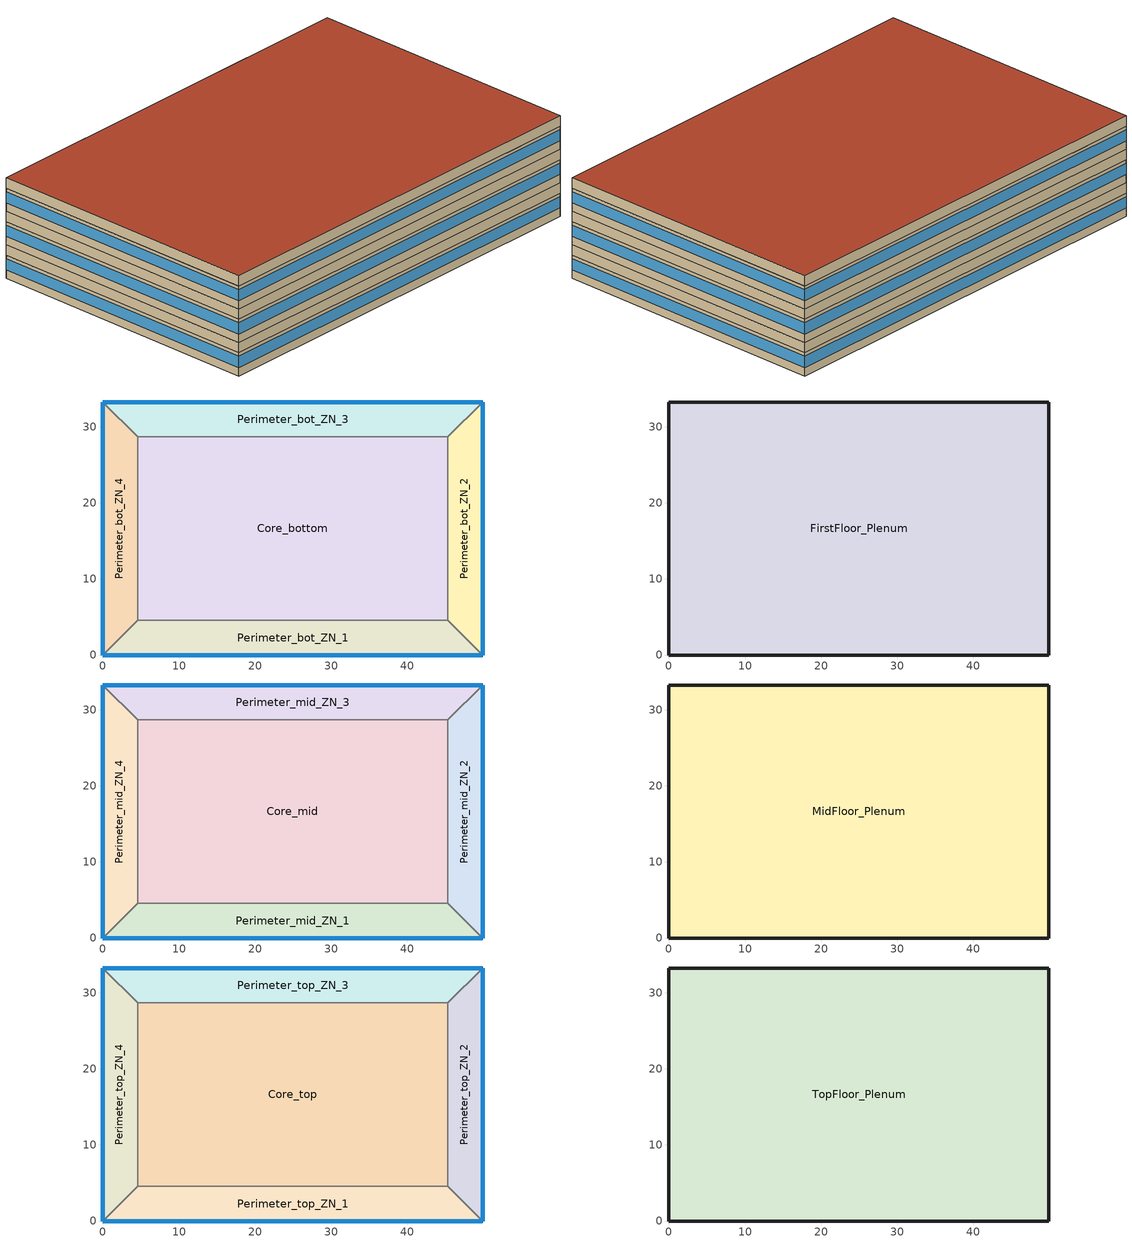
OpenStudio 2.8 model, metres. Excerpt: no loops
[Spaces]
Core_bottom
 floor ground: 45.34,28.7 45.34,4.57 4.57,4.57 4.57,28.7 z0
 wall to Perimeter_bot_ZN_1: 4.57,4.57 45.34,4.57 z0:2.74
 wall to Perimeter_bot_ZN_2: 45.34,4.57 45.34,28.7 z0:2.74
 wall to Perimeter_bot_ZN_4: 4.57,28.7 4.57,4.57 z0:2.74
 wall to Perimeter_bot_ZN_3: 45.34,28.7 4.57,28.7 z0:2.74
Perimeter_bot_ZN_2
 floor ground: 49.91,33.27 49.91,0 45.34,4.57 45.34,28.7 z0
 wall outside: 49.91,0 49.91,33.27 z0:2.74
 wall to Perimeter_bot_ZN_1: 45.34,4.57 49.91,0 z0:2.74
 wall to Perimeter_bot_ZN_3: 49.91,33.27 45.34,28.7 z0:2.74
 window: 49.91,0 49.91,33.27 z1.02:2.33
Perimeter_bot_ZN_3
 floor ground: 49.91,33.27 45.34,28.7 4.57,28.7 0,33.27 z0
 wall outside: 49.91,33.27 0,33.27 z0:2.74
 wall to Perimeter_bot_ZN_4: 0,33.27 4.57,28.7 z0:2.74
 window: 49.91,33.27 0,33.27 z1.02:2.33
Perimeter_bot_ZN_1
 floor ground: 45.34,4.57 49.91,0 0,0 4.57,4.57 z0
 wall outside: 0,0 49.91,0 z0:2.74
 wall to Perimeter_bot_ZN_4: 4.57,4.57 0,0 z0:2.74
 window: 0,0 49.91,0 z1.02:2.33
Perimeter_bot_ZN_4
 floor ground: 0,33.27 4.57,28.7 4.57,4.57 0,0 z0
 wall outside: 0,33.27 0,0 z0:2.74
 window: 0,33.27 0,0 z1.02:2.33
FirstFloor_Plenum
 floor to Perimeter_bot_ZN_3: 49.91,33.27 45.34,28.7 4.57,28.7 0,33.27 z2.74
 floor to Perimeter_bot_ZN_1: 45.34,4.57 49.91,0 0,0 4.57,4.57 z2.74
 floor to Core_bottom: 45.34,28.7 45.34,4.57 4.57,4.57 4.57,28.7 z2.74
 floor to Perimeter_bot_ZN_4: 0,33.27 4.57,28.7 4.57,4.57 0,0 z2.74
 floor to Perimeter_bot_ZN_2: 49.91,33.27 49.91,0 45.34,4.57 45.34,28.7 z2.74
 wall outside: 0,33.27 0,0 49.91,0 49.91,33.27 0,33.27 z2.74:3.96
Perimeter_mid_ZN_4
 floor to FirstFloor_Plenum: 0,33.27 4.57,28.7 4.57,4.57 0,0 z3.96
 wall outside: 0,33.27 0,0 z3.96:6.71
 wall to Perimeter_mid_ZN_3: 4.57,28.7 0,33.27 z3.96:6.71
 wall to Core_mid: 4.57,4.57 4.57,28.7 z3.96:6.71
 wall to Perimeter_mid_ZN_1: 0,0 4.57,4.57 z3.96:6.71
 window: 0,33.27 0,0 z4.98:6.29
Perimeter_mid_ZN_1
 floor to FirstFloor_Plenum: 45.34,4.57 49.91,0 0,0 4.57,4.57 z3.96
 wall outside: 0,0 49.91,0 z3.96:6.71
 wall to Core_mid: 45.34,4.57 4.57,4.57 z3.96:6.71
 wall to Perimeter_mid_ZN_2: 49.91,0 45.34,4.57 z3.96:6.71
 window: 0,0 49.91,0 z4.98:6.29
Perimeter_mid_ZN_2
 floor to FirstFloor_Plenum: 49.91,33.27 49.91,0 45.34,4.57 45.34,28.7 z3.96
 wall outside: 49.91,0 49.91,33.27 z3.96:6.71
 wall to Perimeter_mid_ZN_3: 49.91,33.27 45.34,28.7 z3.96:6.71
 wall to Core_mid: 45.34,28.7 45.34,4.57 z3.96:6.71
 window: 49.91,0 49.91,33.27 z4.98:6.29
Core_mid
 floor to FirstFloor_Plenum: 45.34,28.7 45.34,4.57 4.57,4.57 4.57,28.7 z3.96
 wall to Perimeter_mid_ZN_3: 45.34,28.7 4.57,28.7 z3.96:6.71
Perimeter_mid_ZN_3
 floor to FirstFloor_Plenum: 49.91,33.27 45.34,28.7 4.57,28.7 0,33.27 z3.96
 wall outside: 49.91,33.27 0,33.27 z3.96:6.71
 window: 49.91,33.27 0,33.27 z4.98:6.29
MidFloor_Plenum
 floor to Perimeter_mid_ZN_3: 49.91,33.27 45.34,28.7 4.57,28.7 0,33.27 z6.71
 floor to Perimeter_mid_ZN_4: 0,33.27 4.57,28.7 4.57,4.57 0,0 z6.71
 floor to Core_mid: 45.34,28.7 45.34,4.57 4.57,4.57 4.57,28.7 z6.71
 floor to Perimeter_mid_ZN_2: 49.91,33.27 49.91,0 45.34,4.57 45.34,28.7 z6.71
 floor to Perimeter_mid_ZN_1: 45.34,4.57 49.91,0 0,0 4.57,4.57 z6.71
 wall outside: 0,33.27 0,0 49.91,0 49.91,33.27 0,33.27 z6.71:7.92
Perimeter_top_ZN_3
 floor to MidFloor_Plenum: 49.91,33.27 45.34,28.7 4.57,28.7 0,33.27 z7.92
 wall outside: 49.91,33.27 0,33.27 z7.92:10.67
 wall to Perimeter_top_ZN_4: 0,33.27 4.57,28.7 z7.92:10.67
 wall to Core_top: 4.57,28.7 45.34,28.7 z7.92:10.67
 wall to Perimeter_top_ZN_2: 45.34,28.7 49.91,33.27 z7.92:10.67
 window: 49.91,33.27 0,33.27 z8.95:10.25
Perimeter_top_ZN_4
 floor to MidFloor_Plenum: 0,33.27 4.57,28.7 4.57,4.57 0,0 z7.92
 wall outside: 0,33.27 0,0 z7.92:10.67
 wall to Perimeter_top_ZN_1: 0,0 4.57,4.57 z7.92:10.67
 wall to Core_top: 4.57,4.57 4.57,28.7 z7.92:10.67
 window: 0,33.27 0,0 z8.95:10.25
Core_top
 floor to MidFloor_Plenum: 45.34,28.7 45.34,4.57 4.57,4.57 4.57,28.7 z7.92
 wall to Perimeter_top_ZN_1: 4.57,4.57 45.34,4.57 z7.92:10.67
 wall to Perimeter_top_ZN_2: 45.34,4.57 45.34,28.7 z7.92:10.67
Perimeter_top_ZN_2
 floor to MidFloor_Plenum: 49.91,33.27 49.91,0 45.34,4.57 45.34,28.7 z7.92
 wall outside: 49.91,0 49.91,33.27 z7.92:10.67
 wall to Perimeter_top_ZN_1: 45.34,4.57 49.91,0 z7.92:10.67
 window: 49.91,0 49.91,33.27 z8.95:10.25
Perimeter_top_ZN_1
 floor to MidFloor_Plenum: 45.34,4.57 49.91,0 0,0 4.57,4.57 z7.92
 wall outside: 0,0 49.91,0 z7.92:10.67
 window: 0,0 49.91,0 z8.95:10.25
TopFloor_Plenum
 floor to Perimeter_top_ZN_4: 0,33.27 4.57,28.7 4.57,4.57 0,0 z10.67
 floor to Perimeter_top_ZN_2: 49.91,33.27 49.91,0 45.34,4.57 45.34,28.7 z10.67
 floor to Core_top: 45.34,28.7 45.34,4.57 4.57,4.57 4.57,28.7 z10.67
 floor to Perimeter_top_ZN_3: 49.91,33.27 45.34,28.7 4.57,28.7 0,33.27 z10.67
 floor to Perimeter_top_ZN_1: 45.34,4.57 49.91,0 0,0 4.57,4.57 z10.67
 wall outside: 0,33.27 0,0 49.91,0 49.91,33.27 0,33.27 z10.67:11.89
 roof outside: 49.91,0 49.91,33.27 0,33.27 0,0 z11.89
[Site]
Chicago Ohare Intl Ap_IL_USA: Latitude {deg}=41.98; Longitude {deg}=-87.92; Time Zone {hr}=-6; Elevation {m}=201; Terrain=City
[Building]
-MediumOffice-ASHRAE 169-2006-5A created: 2018-10-22 12:11:34 -0600: North Axis {deg}=0; Default Construction Set=90.1-2013 - MedOffice - ASHRAE 169-2006-5A; Standards Number of Stories=3; Standards Number of Above Ground Stories=3; Standards Building Type=MediumOffice
[ClimateZones]
Climate Zone Institution Name 1=ASHRAE; Climate Zone Document Name 1=ANSI/ASHRAE Standard 169; Climate Zone Document Year 1=2006; Climate Zone Value 1=5A; Climate Zone Institution Name 2=CEC; Climate Zone Document Name 2=California Climate Zone Descriptions; Climate Zone Document Year 2=1995
[Site:WaterMainsTemperature]
Calculation Method=Correlation; Annual Average Outdoor Air Temperature {C}=9.925; Maximum Difference In Monthly Average Outdoor Air Temperatures {deltaC}=28.7
[SizingPeriod:DesignDay] Barometric Pressure {Pa}=98934; Sky Clearness=0; Rain Indicator=0; Snow Indicator=0; Day of Month=21; Daylight Saving Time Indicator=0; Humidity Indicating Type=Wetbulb; Dry-Bulb Temperature Range Modifier Type=DefaultMultipliers
Name | Maximum Dry-Bulb Temperature {C} | Daily Dry-Bulb Temperature Range {deltaC} | Humidity Indicating Conditions at Maximum Dry-Bulb | Wind Speed {m/s} | Wind Direction {deg} | Month | Day Type | Solar Model Indicator | ASHRAE Taub | ASHRAE Taud
Chicago Ohare Intl Ap Ann Htg 99.6% Condns DB | -20 | 0 | -20 | 4.9 | 270 | 1 | WinterDesignDay | ASHRAEClearSky
Chicago Ohare Intl Ap Ann Clg .4% Condns DB=>MWB | 33.3 | 10.5 | 23.7 | 5.2 | 230 | 7 | SummerDesignDay | ASHRAETau | 0.455 | 2.05
[Site:GroundTemperature:BuildingSurface]
20.49, 20.43, 20.44, 20.5, 20.59, 22.83, 23.24, 23.33, 23.36, 21.14, 20.78, 20.61
[Material:NoMass] Thermal Absorptance=0.9; Solar Absorptance=0.7
Name | Roughness | Thermal Resistance {m2-K/W} | Visible Absorptance
CP02 CARPET PAD | VeryRough | 0.21648 | 0.8
Typical Insulation R-14.97 | Smooth | 2.63723 | 0.7
Typical Carpet Pad | Smooth | 0.21648 | 0.8
Typical Insulation R-16.0 | Smooth | 2.81828 | 0.7
Typical Insulation R-30.13 | Smooth | 5.30668 | 0.7
Typical Insulation R-1.15 | Smooth | 0.202509 | 0.7
Typical Insulation R-1.15 1 | Smooth | 0.202527 | 0.7
[Material]
Name | Roughness | Thickness {m} | Conductivity {W/m-K} | Density {kg/m3} | Specific Heat {J/kg-K} | Thermal Absorptance | Solar Absorptance | Visible Absorptance
100mm Normalweight concrete floor | MediumSmooth | 0.1016 | 2.31 | 2322 | 832
G01 13mm gypsum board | Smooth | 0.0127 | 0.16 | 800 | 1090 | 0.9 | 0.7 | 0.5
4 in. Normalweight Concrete Floor | MediumRough | 0.1016 | 2.31 | 2322 | 832 | 0.9 | 0.7 | 0.7
25mm Stucco | Smooth | 0.0254 | 0.72 | 1856 | 840 | 0.9 | 0.7 | 0.7
5/8 in. Gypsum Board | MediumSmooth | 0.0159 | 0.16 | 800 | 1090 | 0.9 | 0.7 | 0.7
Roof Membrane | VeryRough | 0.0095 | 0.16 | 1121.29 | 1460 | 0.9 | 0.7 | 0.7
Metal Roof Surface; F08 Metal surface | Smooth | 0.0008 | 45.28 | 7824 | 500 | 0.9 | 0.7 | 0.7
8 in. Normalweight Concrete Floor | MediumRough | 0.2032 | 2.31 | 2322 | 832 | 0.9 | 0.7 | 0.7
8 in. Concrete Block Basement Wall | MediumRough | 0.2032 | 1.326 | 1842 | 912 | 0.9 | 0.7 | 0.7
G05 25mm wood | MediumSmooth | 0.0254 | 0.15 | 608 | 1630 | 0.9 | 0.5 | 0.5
Acoustic Tile - 1/2 in. | MediumSmooth | 0.0127 | 0.0576335 | 288.332 | 795.492 |  | 0 | 0
Std Wood 6inch | MediumSmooth | 0.15 | 0.12 | 540 | 1210 | 0.9 | 0.7 | 0.7
[DefaultConstructionSet]
Name | Default Exterior Surface Constructions | Default Interior Surface Constructions | Default Ground Contact Surface Constructions | Default Exterior SubSurface Constructions | Default Interior SubSurface Constructions | Interior Partition Construction
90.1-2013 - MedOffice - ASHRAE 169-2006-5A | Default Surface Constructions 1 | Default Surface Constructions 2 | Default Surface Constructions 3 | Default Sub Surface Constructions 1 | Default Sub Surface Constructions 2 | Typical Interior Partition
90.1-2013 - MedOffice - Plenum - ASHRAE 169-2006-5A | Default Surface Constructions 4 | Default Surface Constructions 5 | Default Surface Constructions 6 | Default Sub Surface Constructions 3 | Default Sub Surface Constructions 4
[DefaultSurfaceConstructions]
Name | Floor Construction | Wall Construction | Roof Ceiling Construction
Default Surface Constructions 1 | Typical Insulated Exterior Mass Floor R-17.54 | Typical Insulated Steel Framed Exterior Wall R-18.18 | Typical IEAD Roof R-31.25
Default Surface Constructions 2 | Typical Interior Floor | Typical Interior Wall | Typical Interior Ceiling
Default Surface Constructions 3 | Typical Insulated Carpeted 8in Slab Floor | Typical Insulated Basement Mass Wall
Default Surface Constructions 4; Default Surface Constructions 6
Default Surface Constructions 5 | Plenum Acoustical Tile
[Construction]
Typical Insulated Exterior Mass Floor R-17.54: Typical Insulation R-14.97, 4 in. Normalweight Concrete Floor, Typical Carpet Pad
Typical Insulated Steel Framed Exterior Wall R-18.18: 25mm Stucco, 5/8 in. Gypsum Board, Typical Insulation R-16.0, 5/8 in. Gypsum Board
Typical IEAD Roof R-31.25: Roof Membrane, Typical Insulation R-30.13, Metal Roof Surface
Typical Interior Floor: 100mm Normalweight concrete floor, CP02 CARPET PAD
Typical Interior Wall: G01 13mm gypsum board, G01 13mm gypsum board
Typical Interior Ceiling: CP02 CARPET PAD, 100mm Normalweight concrete floor
Typical Insulated Carpeted 8in Slab Floor: 8 in. Normalweight Concrete Floor, Typical Carpet Pad
Typical Insulated Basement Mass Wall: 8 in. Concrete Block Basement Wall
U 0.48 SHGC 0.40 Dbl Ref-D Clr 6mm/13mm: REF D CLEAR 6MM, AIR 13MM, CLEAR 6MM
Typical Insulated Metal Door R-2.0: F08 Metal surface, Typical Insulation R-1.15
U 0.44 SHGC 0.26 Dbl Ref-B-H Clr 6mm/13mm Air: REF B CLEAR HI 6MM, AIR 13MM, CLEAR 6MM
Typical Overhead Door R-2.0: Typical Insulation R-1.15 1
Window_U_0.50_SHGC_0.40_Skylight_Frame_Width_0.430_in: Glass_2052_LayerAvg, Gap_1_W_0_0038, Glass_2027F_LayerAvg
Typical Interior Window: Clear 3mm
Typical Interior Door; Typical Interior Partition: G05 25mm wood
Plenum Acoustical Tile: Acoustic Tile - 1/2 in.
InteriorFurnishings: Std Wood 6inch
[DefaultSubSurfaceConstructions]
Name | Fixed Window Construction | Operable Window Construction | Door Construction | Glass Door Construction | Overhead Door Construction | Skylight Construction | Tubular Daylight Dome Construction | Tubular Daylight Diffuser Construction
Default Sub Surface Constructions 1 | U 0.48 SHGC 0.40 Dbl Ref-D Clr 6mm/13mm | U 0.48 SHGC 0.40 Dbl Ref-D Clr 6mm/13mm | Typical Insulated Metal Door R-2.0 | U 0.44 SHGC 0.26 Dbl Ref-B-H Clr 6mm/13mm Air | Typical Overhead Door R-2.0 | Window_U_0.50_SHGC_0.40_Skylight_Frame_Width_0.430_in | Typical Interior Window | Typical Interior Window
Default Sub Surface Constructions 2 | Typical Interior Window | Typical Interior Window | Typical Interior Door
Default Sub Surface Constructions 3; Default Sub Surface Constructions 4
[WindowMaterial:Glazing] Optical Data Type=SpectralAverage; Infrared Transmittance at Normal Incidence=0; Dirt Correction Factor for Solar and Visible Transmittance=1; Solar Diffusing=No
Name | Thickness {m} | Solar Transmittance at Normal Incidence | Front Side Solar Reflectance at Normal Incidence | Back Side Solar Reflectance at Normal Incidence | Visible Transmittance at Normal Incidence | Front Side Visible Reflectance at Normal Incidence | Back Side Visible Reflectance at Normal Incidence | Front Side Infrared Hemispherical Emissivity | Back Side Infrared Hemispherical Emissivity | Conductivity {W/m-K}
REF D CLEAR 6MM | 0.006 | 0.429 | 0.308 | 0.379 | 0.334 | 0.453 | 0.505 | 0.84 | 0.82 | 0.9
CLEAR 6MM | 0.006 | 0.775 | 0.071 | 0.071 | 0.881 | 0.08 | 0.08 | 0.84 | 0.84 | 0.9
REF B CLEAR HI 6MM | 0.006 | 0.24 | 0.16 | 0.32 | 0.3 | 0.16 | 0.29 | 0.84 | 0.6 | 0.9
Glass_2052_LayerAvg | 0.00837 | 0.507767 | 0.054228 | 0.0544931 | 0.586833 | 0.05805 | 0.058397 | 0.84 | 0.84 | 1
Glass_2027F_LayerAvg | 0.004 | 0.369744 | 0.470069 | 0.340935 | 0.765222 | 0.0546 | 0.073741 | 0.03675 | 0.84 | 1
Clear 3mm | 0.003 | 0.837 | 0.075 | 0.075 | 0.898 | 0.081 | 0.081 | 0.84 | 0.84 | 0.9
[WindowMaterial:Gas] Gas Type=Air
Name | Thickness {m}
AIR 13MM | 0.0127
Gap_1_W_0_0038 | 0.0038
[Space]
Name | Space Type | Building Story | Thermal Zone | Part of Total Floor Area
Perimeter_mid_ZN_4 | Office WholeBuilding - Md Office | Building Story 2 | Perimeter_mid_ZN_4 ZN | Yes
Core_bottom | Office WholeBuilding - Md Office | Building Story 1 | Core_bottom ZN | Yes
FirstFloor_Plenum | Plenum | Building Story 1 | FirstFloor_Plenum ZN | No
TopFloor_Plenum | Plenum | Building Story 3 | TopFloor_Plenum ZN | No
Perimeter_top_ZN_3 | Office WholeBuilding - Md Office | Building Story 3 | Perimeter_top_ZN_3 ZN | Yes
Perimeter_bot_ZN_2 | Office WholeBuilding - Md Office | Building Story 1 | Perimeter_bot_ZN_2 ZN | Yes
MidFloor_Plenum | Plenum | Building Story 2 | MidFloor_Plenum ZN | No
Perimeter_mid_ZN_1 | Office WholeBuilding - Md Office | Building Story 2 | Perimeter_mid_ZN_1 ZN | Yes
Perimeter_bot_ZN_1 | Office WholeBuilding - Md Office | Building Story 1 | Perimeter_bot_ZN_1 ZN | Yes
Perimeter_bot_ZN_3 | Office WholeBuilding - Md Office | Building Story 1 | Perimeter_bot_ZN_3 ZN | Yes
Perimeter_mid_ZN_2 | Office WholeBuilding - Md Office | Building Story 2 | Perimeter_mid_ZN_2 ZN | Yes
Perimeter_top_ZN_4 | Office WholeBuilding - Md Office | Building Story 3 | Perimeter_top_ZN_4 ZN | Yes
Perimeter_bot_ZN_4 | Office WholeBuilding - Md Office | Building Story 1 | Perimeter_bot_ZN_4 ZN | Yes
Core_top | Office WholeBuilding - Md Office | Building Story 3 | Core_top ZN | Yes
Perimeter_top_ZN_2 | Office WholeBuilding - Md Office | Building Story 3 | Perimeter_top_ZN_2 ZN | Yes
Perimeter_top_ZN_1 | Office WholeBuilding - Md Office | Building Story 3 | Perimeter_top_ZN_1 ZN | Yes
Core_mid | Office WholeBuilding - Md Office | Building Story 2 | Core_mid ZN | Yes
Perimeter_mid_ZN_3 | Office WholeBuilding - Md Office | Building Story 2 | Perimeter_mid_ZN_3 ZN | Yes
[BuildingStory]
Name | Nominal Z Coordinate {m}
Building Story 1 | 0
Building Story 2 | 3.9624
Building Story 3 | 7.9248
[SpaceType]
Name | Default Schedule Set | Design Specification Outdoor Air Object | Standards Building Type | Standards Space Type | Default Construction Set
Office WholeBuilding - Md Office | Office WholeBuilding - Md Office Schedule Set | Office WholeBuilding - Md Office Ventilation | Office | WholeBuilding - Md Office
Plenum | Plenum Schedule Set |  |  | Plenum | 90.1-2013 - MedOffice - Plenum - ASHRAE 169-2006-5A
[People:Definition]
Office WholeBuilding - Md Office People Definition: Number of People Calculation Method=People/Area; People per Space Floor Area {person/m2}=0.0538196; Fraction Radiant=0.3
[People]
Office WholeBuilding - Md Office People: People Definition=Office WholeBuilding - Md Office People Definition; Space or SpaceType=Office WholeBuilding - Md Office; Work Efficiency Schedule=Work Efficiency Schedule; Clothing Insulation Schedule=Clothing Schedule; Air Velocity Schedule=Air Velocity Schedule; Multiplier=1
[Lights:Definition]
Office WholeBuilding - Md Office Lights Definition: Design Level Calculation Method=Watts/Area; Watts per Space Floor Area {W/m2}=8.82641; Fraction Radiant=0.7; Fraction Visible=0.2
[Lights]
Office WholeBuilding - Md Office Lights: Lights Definition=Office WholeBuilding - Md Office Lights Definition; Space or SpaceType=Office WholeBuilding - Md Office; Fraction Replaceable=1
[ElectricEquipment:Definition] Fraction Radiant=0.5
Name | Design Level Calculation Method | Watts per Space Floor Area {W/m2} | Design Level {W}
Office WholeBuilding - Md Office Elec Equip Definition | Watts/Area | 8.07293
Elevator Lift Motor | EquipmentLevel |  | 16055
Elevator Fan | EquipmentLevel |  | 30.9576
Elevator Lights | EquipmentLevel |  | 32.3486
[ElectricEquipment]
Name | Electric Equipment Definition | Space or SpaceType | Schedule | Multiplier
Office WholeBuilding - Md Office Elec Equip | Office WholeBuilding - Md Office Elec Equip Definition | Office WholeBuilding - Md Office
2 Elevator Lift Motors | Elevator Lift Motor | Core_bottom | OfficeMedium BLDG_ELEVATORS | 2
2 Elevator Fans | Elevator Fan | Core_bottom | OfficeMedium ELEV_LIGHT_FAN_SCH_ADD_DF | 2
2 Elevator Lights | Elevator Lights | Core_bottom | OfficeMedium ELEV_LIGHT_FAN_SCH_ADD_DF | 2
[DesignSpecification:OutdoorAir]
Office WholeBuilding - Md Office Ventilation: Outdoor Air Method=Sum; Outdoor Air Flow per Person {m3/s-person}=0; Outdoor Air Flow per Floor Area {m3/s-m2}=0.0004318; Outdoor Air Flow Rate {m3/s}=0; Outdoor Air Flow Air Changes per Hour {1/hr}=0
[DefaultScheduleSet]
Name | Number of People Schedule | People Activity Level Schedule | Lighting Schedule | Electric Equipment Schedule | Infiltration Schedule
Office WholeBuilding - Md Office Schedule Set | OfficeMedium BLDG_OCC_SCH | OfficeMedium ACTIVITY_SCH | OfficeMedium BLDG_LIGHT_SCH_2013 | OfficeMedium BLDG_EQUIP_SCH_2013 | OfficeMedium INFIL_SCH_PNNL
Plenum Schedule Set
[ThermostatSetpoint:DualSetpoint]
Name | Heating Setpoint Temperature Schedule | Cooling Setpoint Temperature Schedule
Office WholeBuilding - Md Office Thermostat 1; Office WholeBuilding - Md Office Thermostat 2; Office WholeBuilding - Md Office Thermostat 3; Office WholeBuilding - Md Office Thermostat 4; Office WholeBuilding - Md Office Thermostat 5; Office WholeBuilding - Md Office Thermostat 6; Office WholeBuilding - Md Office Thermostat 7; Office WholeBuilding - Md Office Thermostat 8; Office WholeBuilding - Md Office Thermostat 9; Office WholeBuilding - Md Office Thermostat 10; Office WholeBuilding - Md Office Thermostat 11; Office WholeBuilding - Md Office Thermostat 12; Office WholeBuilding - Md Office Thermostat 13; Office WholeBuilding - Md Office Thermostat 14; Office WholeBuilding - Md Office Thermostat 15 | OfficeMedium HTGSETP_SCH_YES_OPTIMUM | OfficeMedium CLGSETP_SCH_YES_OPTIMUM
Plenum Thermostat 1; Plenum Thermostat 2; Plenum Thermostat 3
[SpaceInfiltration:DesignFlowRate]
Name | Space or SpaceType | Schedule | Design Flow Rate Calculation Method | Flow per Exterior Surface Area {m3/s-m2} | Constant Term Coefficient | Temperature Term Coefficient | Velocity Term Coefficient | Velocity Squared Term Coefficient | Design Flow Rate {m3/s}
FirstFloor_Plenum Infiltration | FirstFloor_Plenum | OfficeMedium INFIL_SCH_PNNL | Flow/ExteriorArea | 0.000569573 | 0 | 0 | 0.224 | 0
MidFloor_Plenum Infiltration | MidFloor_Plenum | OfficeMedium INFIL_SCH_PNNL | Flow/ExteriorArea | 0.000569573 | 0 | 0 | 0.224 | 0
Perimeter_bot_ZN_1 Infiltration | Perimeter_bot_ZN_1 | OfficeMedium INFIL_SCH_PNNL | Flow/ExteriorArea | 0.000569573 | 0 | 0 | 0.224 | 0
Perimeter_bot_ZN_2 Infiltration | Perimeter_bot_ZN_2 | OfficeMedium INFIL_SCH_PNNL | Flow/ExteriorArea | 0.000569573 | 0 | 0 | 0.224 | 0
Perimeter_bot_ZN_3 Infiltration | Perimeter_bot_ZN_3 | OfficeMedium INFIL_SCH_PNNL | Flow/ExteriorArea | 0.000569573 | 0 | 0 | 0.224 | 0
Perimeter_bot_ZN_4 Infiltration | Perimeter_bot_ZN_4 | OfficeMedium INFIL_SCH_PNNL | Flow/ExteriorArea | 0.000569573 | 0 | 0 | 0.224 | 0
Perimeter_mid_ZN_1 Infiltration | Perimeter_mid_ZN_1 | OfficeMedium INFIL_SCH_PNNL | Flow/ExteriorArea | 0.000569573 | 0 | 0 | 0.224 | 0
Perimeter_mid_ZN_2 Infiltration | Perimeter_mid_ZN_2 | OfficeMedium INFIL_SCH_PNNL | Flow/ExteriorArea | 0.000569573 | 0 | 0 | 0.224 | 0
Perimeter_mid_ZN_3 Infiltration | Perimeter_mid_ZN_3 | OfficeMedium INFIL_SCH_PNNL | Flow/ExteriorArea | 0.000569573 | 0 | 0 | 0.224 | 0
Perimeter_mid_ZN_4 Infiltration | Perimeter_mid_ZN_4 | OfficeMedium INFIL_SCH_PNNL | Flow/ExteriorArea | 0.000569573 | 0 | 0 | 0.224 | 0
Perimeter_top_ZN_1 Infiltration | Perimeter_top_ZN_1 | OfficeMedium INFIL_SCH_PNNL | Flow/ExteriorArea | 0.000569573 | 0 | 0 | 0.224 | 0
Perimeter_top_ZN_2 Infiltration | Perimeter_top_ZN_2 | OfficeMedium INFIL_SCH_PNNL | Flow/ExteriorArea | 0.000569573 | 0 | 0 | 0.224 | 0
Perimeter_top_ZN_3 Infiltration | Perimeter_top_ZN_3 | OfficeMedium INFIL_SCH_PNNL | Flow/ExteriorArea | 0.000569573 | 0 | 0 | 0.224 | 0
Perimeter_top_ZN_4 Infiltration | Perimeter_top_ZN_4 | OfficeMedium INFIL_SCH_PNNL | Flow/ExteriorArea | 0.000569573 | 0 | 0 | 0.224 | 0
TopFloor_Plenum Infiltration | TopFloor_Plenum | OfficeMedium INFIL_SCH_PNNL | Flow/ExteriorArea | 6.19946e-05 | 0 | 0 | 0.224 | 0
entry door Infiltration | Perimeter_bot_ZN_1 | OfficeMedium INFIL_Door_Opening_SCH | Flow/Space |  |  |  |  |  | 0.67866
[InternalMass:Definition]
Internal Mass Definition 1: Construction=InteriorFurnishings; Design Level Calculation Method=SurfaceArea/Area; Surface Area per Space Floor Area=2
[InternalMass] Internal Mass Definition=Internal Mass Definition 1; Multiplier=1
Name | Space or SpaceType
Perimeter_bot_ZN_1 Mass | Perimeter_bot_ZN_1
Perimeter_bot_ZN_2 Mass | Perimeter_bot_ZN_2
Perimeter_bot_ZN_3 Mass | Perimeter_bot_ZN_3
Perimeter_bot_ZN_4 Mass | Perimeter_bot_ZN_4
Core_bottom Mass | Core_bottom
Perimeter_mid_ZN_1 Mass | Perimeter_mid_ZN_1
Perimeter_mid_ZN_2 Mass | Perimeter_mid_ZN_2
Perimeter_mid_ZN_3 Mass | Perimeter_mid_ZN_3
Perimeter_mid_ZN_4 Mass | Perimeter_mid_ZN_4
Core_mid Mass | Core_mid
Perimeter_top_ZN_1 Mass | Perimeter_top_ZN_1
Perimeter_top_ZN_2 Mass | Perimeter_top_ZN_2
Perimeter_top_ZN_3 Mass | Perimeter_top_ZN_3
Perimeter_top_ZN_4 Mass | Perimeter_top_ZN_4
Core_top Mass | Core_top
[ThermalZone] Use Ideal Air Loads=No
Name | Thermostat | Primary Daylighting Control | Fraction of Zone Controlled by Primary Daylighting Control | Secondary Daylighting Control | Fraction of Zone Controlled by Secondary Daylighting Control
Core_bottom ZN | Office WholeBuilding - Md Office Thermostat 1
Core_mid ZN | Office WholeBuilding - Md Office Thermostat 2
Core_top ZN | Office WholeBuilding - Md Office Thermostat 3
FirstFloor_Plenum ZN | Plenum Thermostat 1
MidFloor_Plenum ZN | Plenum Thermostat 2
Perimeter_bot_ZN_1 ZN | Office WholeBuilding - Md Office Thermostat 4 | Perimeter_bot_ZN_1 Daylt Sensor 1 | 0.3835 | Perimeter_bot_ZN_1 Daylt Sensor 2 | 0.1395
Perimeter_bot_ZN_2 ZN | Office WholeBuilding - Md Office Thermostat 5 | Perimeter_bot_ZN_2 Daylt Sensor 1 | 0.3835 | Perimeter_bot_ZN_2 Daylt Sensor 2 | 0.1395
Perimeter_bot_ZN_3 ZN | Office WholeBuilding - Md Office Thermostat 6 | Perimeter_bot_ZN_3 Daylt Sensor 1 | 0.3835 | Perimeter_bot_ZN_3 Daylt Sensor 2 | 0.1395
Perimeter_bot_ZN_4 ZN | Office WholeBuilding - Md Office Thermostat 7 | Perimeter_bot_ZN_4 Daylt Sensor 1 | 0.3835 | Perimeter_bot_ZN_4 Daylt Sensor 2 | 0.1395
Perimeter_mid_ZN_1 ZN | Office WholeBuilding - Md Office Thermostat 8 | Perimeter_mid_ZN_1 Daylt Sensor 1 | 0.3835 | Perimeter_mid_ZN_1 Daylt Sensor 2 | 0.1395
Perimeter_mid_ZN_2 ZN | Office WholeBuilding - Md Office Thermostat 9 | Perimeter_mid_ZN_2 Daylt Sensor 1 | 0.3835 | Perimeter_mid_ZN_2 Daylt Sensor 2 | 0.1395
Perimeter_mid_ZN_3 ZN | Office WholeBuilding - Md Office Thermostat 10 | Perimeter_mid_ZN_3 Daylt Sensor 1 | 0.3835 | Perimeter_mid_ZN_3 Daylt Sensor 2 | 0.1395
Perimeter_mid_ZN_4 ZN | Office WholeBuilding - Md Office Thermostat 11 | Perimeter_mid_ZN_4 Daylt Sensor 1 | 0.3835 | Perimeter_mid_ZN_4 Daylt Sensor 2 | 0.1395
Perimeter_top_ZN_1 ZN | Office WholeBuilding - Md Office Thermostat 12 | Perimeter_top_ZN_1 Daylt Sensor 1 | 0.3835 | Perimeter_top_ZN_1 Daylt Sensor 2 | 0.1395
Perimeter_top_ZN_2 ZN | Office WholeBuilding - Md Office Thermostat 13 | Perimeter_top_ZN_2 Daylt Sensor 1 | 0.3835 | Perimeter_top_ZN_2 Daylt Sensor 2 | 0.1395
Perimeter_top_ZN_3 ZN | Office WholeBuilding - Md Office Thermostat 14 | Perimeter_top_ZN_3 Daylt Sensor 1 | 0.3835 | Perimeter_top_ZN_3 Daylt Sensor 2 | 0.1395
Perimeter_top_ZN_4 ZN | Office WholeBuilding - Md Office Thermostat 15 | Perimeter_top_ZN_4 Daylt Sensor 1 | 0.3835 | Perimeter_top_ZN_4 Daylt Sensor 2 | 0.1395
TopFloor_Plenum ZN | Plenum Thermostat 3
[Sizing:Zone] Zone Cooling Design Supply Air Temperature Input Method=SupplyAirTemperature; Zone Cooling Design Supply Air Temperature {C}=14; Zone Cooling Design Supply Air Temperature Difference {deltaC}=11.11; Zone Heating Design Supply Air Temperature Input Method=SupplyAirTemperature; Zone Heating Design Supply Air Temperature {C}=40; Zone Heating Design Supply Air Temperature Difference {deltaC}=11.11; Zone Cooling Design Supply Air Humidity Ratio {kg-H2O/kg-air}=0.0085; Zone Heating Design Supply Air Humidity Ratio {kg-H2O/kg-air}=0.008; Cooling Design Air Flow Method=DesignDay; Heating Design Air Flow Method=DesignDay; Account for Dedicated Outdoor Air System=No; Dedicated Outdoor Air System Control Strategy=NeutralSupplyAir; Dedicated Outdoor Air Low Setpoint Temperature for Design {C}=autosize; Dedicated Outdoor Air High Setpoint Temperature for Design {C}=autosize
FirstFloor_Plenum ZN; MidFloor_Plenum ZN; TopFloor_Plenum ZN
[AvailabilityManager:NightCycle] Control Type=CycleOnAny; Thermostat Tolerance {deltaC}=1
Name | Cycling Run Time {s}
Availability Manager Night Cycle 1; Availability Manager Night Cycle 2; Availability Manager Night Cycle 3 | 1800
Availability Manager Night Cycle 4; Availability Manager Night Cycle 5; Availability Manager Night Cycle 6 | 3600
[Exterior:Lights:Definition]
Name | Design Level {W}
Occ Sensing Exterior Lights Def | 7476.45
NonDimming Exterior Lights Def | 623.03
[Exterior:Lights] Control Option=AstronomicalClock
Name | Exterior Lights Definition | Schedule
Occ Sensing Exterior Lights Def | Occ Sensing Exterior Lights Def | OfficeMedium Exterior_lighting_schedule_b
NonDimming Exterior Lights Def | NonDimming Exterior Lights Def | OfficeMedium Exterior_lighting_schedule_a
[EnergyManagementSystem:Sensor] Output Variable or Output Meter Index Key=Environment; Output Variable or Output Meter=Site Outdoor Air Drybulb Temperature
OAT; OAT_1; OAT_2; OAT_3; OAT_4
[EnergyManagementSystem:Actuator] Actuated Component Type=Schedule:Year; Actuated Component Control Type=Schedule Value
Name | Actuated Component
SYS5ZonePVAVHtgSch0; SYS5ZonePVAV2HtgSch0; SYS5ZoneDOASHtgSch0; SYS5ZoneDOAS1HtgSch0; SYS5ZoneDOAS2HtgSch0 | OfficeMedium HTGSETP_SCH_YES_OPTIMUM
SYS5ZonePVAVClgSch0; SYS5ZonePVAV2ClgSch0; SYS5ZoneDOASClgSch0; SYS5ZoneDOAS1ClgSch0; SYS5ZoneDOAS2ClgSch0 | OfficeMedium CLGSETP_SCH_YES_OPTIMUM
[EnergyManagementSystem:Program]
SYS5ZonePVAVOptimumStartProg0: IF DaylightSavings==0 && DayOfWeek>1 && Hour==5 && OAT<23.9 && OAT>1.7; SET SYS5ZonePVAVClgSch0 = 29.4; SET SYS5ZonePVAVHtgSch0 = 15.6; ELSEIF DaylightSavings==0 && DayOfWeek==1 && Hour==7 && OAT<23.9 && OAT>1.7; SET SYS5ZonePVAVClgSch0 = 29.4; SET SYS5ZonePVAVHtgSch0 = 15.6; ELSEIF DaylightSavings==1 && DayOfWeek>1 && Hour==4 && OAT<23.9 && OAT>1.7; SET SYS5ZonePVAVClgSch0 = 29.4; SET SYS5ZonePVAVHtgSch0 = 15.6; ELSEIF DaylightSavings==1 && DayOfWeek==1 && Hour==6 && OAT<23.9 && OAT>1.7; SET SYS5ZonePVAVClgSch0 = 29.4; SET SYS5ZonePVAVHtgSch0 = 15.6; ELSE; SET SYS5ZonePVAVClgSch0 = NULL; SET SYS5ZonePVAVHtgSch0 = NULL; ENDIF
SYS5ZonePVAV2OptimumStartProg0: IF DaylightSavings==0 && DayOfWeek>1 && Hour==5 && OAT_1<23.9 && OAT_1>1.7; SET SYS5ZonePVAV2ClgSch0 = 29.4; SET SYS5ZonePVAV2HtgSch0 = 15.6; ELSEIF DaylightSavings==0 && DayOfWeek==1 && Hour==7 && OAT_1<23.9 && OAT_1>1.7; SET SYS5ZonePVAV2ClgSch0 = 29.4; SET SYS5ZonePVAV2HtgSch0 = 15.6; ELSEIF DaylightSavings==1 && DayOfWeek>1 && Hour==4 && OAT_1<23.9 && OAT_1>1.7; SET SYS5ZonePVAV2ClgSch0 = 29.4; SET SYS5ZonePVAV2HtgSch0 = 15.6; ELSEIF DaylightSavings==1 && DayOfWeek==1 && Hour==6 && OAT_1<23.9 && OAT_1>1.7; SET SYS5ZonePVAV2ClgSch0 = 29.4; SET SYS5ZonePVAV2HtgSch0 = 15.6; ELSE; SET SYS5ZonePVAV2ClgSch0 = NULL; SET SYS5ZonePVAV2HtgSch0 = NULL; ENDIF
SYS5ZoneDOASOptimumStartProg0: IF DaylightSavings==0 && DayOfWeek>1 && Hour==5 && OAT_2<23.9 && OAT_2>1.7; SET SYS5ZoneDOASClgSch0 = 29.4; SET SYS5ZoneDOASHtgSch0 = 15.6; ELSEIF DaylightSavings==0 && DayOfWeek==1 && Hour==7 && OAT_2<23.9 && OAT_2>1.7; SET SYS5ZoneDOASClgSch0 = 29.4; SET SYS5ZoneDOASHtgSch0 = 15.6; ELSEIF DaylightSavings==1 && DayOfWeek>1 && Hour==4 && OAT_2<23.9 && OAT_2>1.7; SET SYS5ZoneDOASClgSch0 = 29.4; SET SYS5ZoneDOASHtgSch0 = 15.6; ELSEIF DaylightSavings==1 && DayOfWeek==1 && Hour==6 && OAT_2<23.9 && OAT_2>1.7; SET SYS5ZoneDOASClgSch0 = 29.4; SET SYS5ZoneDOASHtgSch0 = 15.6; ELSE; SET SYS5ZoneDOASClgSch0 = NULL; SET SYS5ZoneDOASHtgSch0 = NULL; ENDIF
SYS5ZoneDOAS1OptimumStartProg0: IF DaylightSavings==0 && DayOfWeek>1 && Hour==5 && OAT_3<23.9 && OAT_3>1.7; SET SYS5ZoneDOAS1ClgSch0 = 29.4; SET SYS5ZoneDOAS1HtgSch0 = 15.6; ELSEIF DaylightSavings==0 && DayOfWeek==1 && Hour==7 && OAT_3<23.9 && OAT_3>1.7; SET SYS5ZoneDOAS1ClgSch0 = 29.4; SET SYS5ZoneDOAS1HtgSch0 = 15.6; ELSEIF DaylightSavings==1 && DayOfWeek>1 && Hour==4 && OAT_3<23.9 && OAT_3>1.7; SET SYS5ZoneDOAS1ClgSch0 = 29.4; SET SYS5ZoneDOAS1HtgSch0 = 15.6; ELSEIF DaylightSavings==1 && DayOfWeek==1 && Hour==6 && OAT_3<23.9 && OAT_3>1.7; SET SYS5ZoneDOAS1ClgSch0 = 29.4; SET SYS5ZoneDOAS1HtgSch0 = 15.6; ELSE; SET SYS5ZoneDOAS1ClgSch0 = NULL; SET SYS5ZoneDOAS1HtgSch0 = NULL; ENDIF
SYS5ZoneDOAS2OptimumStartProg0: IF DaylightSavings==0 && DayOfWeek>1 && Hour==5 && OAT_4<23.9 && OAT_4>1.7; SET SYS5ZoneDOAS2ClgSch0 = 29.4; SET SYS5ZoneDOAS2HtgSch0 = 15.6; ELSEIF DaylightSavings==0 && DayOfWeek==1 && Hour==7 && OAT_4<23.9 && OAT_4>1.7; SET SYS5ZoneDOAS2ClgSch0 = 29.4; SET SYS5ZoneDOAS2HtgSch0 = 15.6; ELSEIF DaylightSavings==1 && DayOfWeek>1 && Hour==4 && OAT_4<23.9 && OAT_4>1.7; SET SYS5ZoneDOAS2ClgSch0 = 29.4; SET SYS5ZoneDOAS2HtgSch0 = 15.6; ELSEIF DaylightSavings==1 && DayOfWeek==1 && Hour==6 && OAT_4<23.9 && OAT_4>1.7; SET SYS5ZoneDOAS2ClgSch0 = 29.4; SET SYS5ZoneDOAS2HtgSch0 = 15.6; ELSE; SET SYS5ZoneDOAS2ClgSch0 = NULL; SET SYS5ZoneDOAS2HtgSch0 = NULL; ENDIF
[EnergyManagementSystem:ProgramCallingManager]
SYS5ZonePVAVOptimumStartCallingManager0: BeginTimestepBeforePredictor; SYS5ZonePVAVOptimumStartProg0
SYS5ZonePVAV2OptimumStartCallingManager0: BeginTimestepBeforePredictor; SYS5ZonePVAV2OptimumStartProg0
SYS5ZoneDOASOptimumStartCallingManager0: BeginTimestepBeforePredictor; SYS5ZoneDOASOptimumStartProg0
SYS5ZoneDOAS1OptimumStartCallingManager0: BeginTimestepBeforePredictor; SYS5ZoneDOAS1OptimumStartProg0
SYS5ZoneDOAS2OptimumStartCallingManager0: BeginTimestepBeforePredictor; SYS5ZoneDOAS2OptimumStartProg0
[Daylighting:Control] Illuminance Setpoint {lux}=375; Lighting Control Type=Stepped; Minimum Input Power Fraction for Continuous Dimming Control=0.3; Minimum Light Output Fraction for Continuous Dimming Control=0.2; Number of Stepped Control Steps=3; Probability Lighting will be Reset When Needed in Manual Stepped Control=1; Maximum Allowable Discomfort Glare Index=22
Name | Space | Position X-Coordinate {m} | Position Y-Coordinate {m} | Position Z-Coordinate {m}
Perimeter_bot_ZN_1 Daylt Sensor 1 | Perimeter_bot_ZN_1 | 24.955 | 1.537338 | 0.762
Perimeter_bot_ZN_1 Daylt Sensor 2 | Perimeter_bot_ZN_1 | 24.955 | 3.097969 | 0.762
Perimeter_bot_ZN_2 Daylt Sensor 1 | Perimeter_bot_ZN_2 | 48.3737 | 16.63685 | 0.762
Perimeter_bot_ZN_2 Daylt Sensor 2 | Perimeter_bot_ZN_2 | 46.813 | 16.63685 | 0.762
Perimeter_bot_ZN_3 Daylt Sensor 1 | Perimeter_bot_ZN_3 | 24.955 | 31.7365 | 0.762
Perimeter_bot_ZN_3 Daylt Sensor 2 | Perimeter_bot_ZN_3 | 24.955 | 30.1758 | 0.762
Perimeter_bot_ZN_4 Daylt Sensor 1 | Perimeter_bot_ZN_4 | 1.537338 | 16.63685 | 0.762
Perimeter_bot_ZN_4 Daylt Sensor 2 | Perimeter_bot_ZN_4 | 3.097969 | 16.63685 | 0.762
Perimeter_mid_ZN_1 Daylt Sensor 1 | Perimeter_mid_ZN_1 | 24.955 | 1.537338 | 4.7244
Perimeter_mid_ZN_1 Daylt Sensor 2 | Perimeter_mid_ZN_1 | 24.955 | 3.097969 | 4.7244
Perimeter_mid_ZN_2 Daylt Sensor 1 | Perimeter_mid_ZN_2 | 48.3737 | 16.63685 | 4.7244
Perimeter_mid_ZN_2 Daylt Sensor 2 | Perimeter_mid_ZN_2 | 46.813 | 16.63685 | 4.7244
Perimeter_mid_ZN_3 Daylt Sensor 1 | Perimeter_mid_ZN_3 | 24.955 | 31.7365 | 4.7244
Perimeter_mid_ZN_3 Daylt Sensor 2 | Perimeter_mid_ZN_3 | 24.955 | 30.1758 | 4.7244
Perimeter_mid_ZN_4 Daylt Sensor 1 | Perimeter_mid_ZN_4 | 1.537338 | 16.63685 | 4.7244
Perimeter_mid_ZN_4 Daylt Sensor 2 | Perimeter_mid_ZN_4 | 3.097969 | 16.63685 | 4.7244
Perimeter_top_ZN_1 Daylt Sensor 1 | Perimeter_top_ZN_1 | 24.955 | 1.537338 | 8.6868
Perimeter_top_ZN_1 Daylt Sensor 2 | Perimeter_top_ZN_1 | 24.955 | 3.097969 | 8.6868
Perimeter_top_ZN_2 Daylt Sensor 1 | Perimeter_top_ZN_2 | 48.3737 | 16.63685 | 8.6868
Perimeter_top_ZN_2 Daylt Sensor 2 | Perimeter_top_ZN_2 | 46.813 | 16.63685 | 8.6868
Perimeter_top_ZN_3 Daylt Sensor 1 | Perimeter_top_ZN_3 | 24.955 | 31.7365 | 8.6868
Perimeter_top_ZN_3 Daylt Sensor 2 | Perimeter_top_ZN_3 | 24.955 | 30.1758 | 8.6868
Perimeter_top_ZN_4 Daylt Sensor 1 | Perimeter_top_ZN_4 | 1.537338 | 16.63685 | 8.6868
Perimeter_top_ZN_4 Daylt Sensor 2 | Perimeter_top_ZN_4 | 3.097969 | 16.63685 | 8.6868
[HeatExchanger:AirToAir:SensibleAndLatent] Availability Schedule=Always On Discrete; Nominal Supply Air Flow Rate {m3/s}=autosize; Sensible Effectiveness at 100% Heating Air Flow=0.72; Latent Effectiveness at 100% Heating Air Flow=0.72; Sensible Effectiveness at 75% Heating Air Flow=0.72; Latent Effectiveness at 75% Heating Air Flow=0.72; Sensible Effectiveness at 100% Cooling Air Flow=0.72; Latent Effectiveness at 100% Cooling Air Flow=0.72; Sensible Effectiveness at 75% Cooling Air Flow=0.72; Latent Effectiveness at 75% Cooling Air Flow=0.72; Nominal Electric Power {W}=0; Supply Air Outlet Temperature Control=No; Heat Exchanger Type=Rotary; Frost Control Type=None; Threshold Temperature {C}=1.7; Economizer Lockout=Yes
5 Zone DOAS Heat Exchanger; 5 Zone DOAS 1 Heat Exchanger; 5 Zone DOAS 2 Heat Exchanger
[Schedule:Ruleset]
Name | Default Day Schedule | Summer Design Day Schedule | Winter Design Day Schedule
Clothing Schedule | Clothing Schedule Default Winter Clothes
Air Velocity Schedule | Air Velocity Schedule Default
Work Efficiency Schedule | Work Efficiency Schedule Default
OfficeMedium BLDG_OCC_SCH | OfficeMedium BLDG_OCC_SCH Default | OfficeMedium BLDG_OCC_SCH Summer Design Day | OfficeMedium BLDG_OCC_SCH Winter Design Day
OfficeMedium ACTIVITY_SCH | OfficeMedium ACTIVITY_SCH Default | OfficeMedium ACTIVITY_SCH Summer Design Day | OfficeMedium ACTIVITY_SCH Winter Design Day
OfficeMedium BLDG_LIGHT_SCH_2013 | Schedule Day 5 | OfficeMedium BLDG_LIGHT_SCH_2013 Summer Design Day | OfficeMedium BLDG_LIGHT_SCH_2013 Winter Design Day
OfficeMedium BLDG_EQUIP_SCH_2013 | Schedule Day 8 | OfficeMedium BLDG_EQUIP_SCH_2013 Summer Design Day | OfficeMedium BLDG_EQUIP_SCH_2013 Winter Design Day
OfficeMedium INFIL_SCH_PNNL | OfficeMedium INFIL_SCH_PNNL Default | OfficeMedium INFIL_SCH_PNNL Summer Design Day | OfficeMedium INFIL_SCH_PNNL Winter Design Day
OfficeMedium HTGSETP_SCH_YES_OPTIMUM | OfficeMedium HTGSETP_SCH_YES_OPTIMUM Default | OfficeMedium HTGSETP_SCH_YES_OPTIMUM Summer Design Day | OfficeMedium HTGSETP_SCH_YES_OPTIMUM Winter Design Day
OfficeMedium CLGSETP_SCH_YES_OPTIMUM | OfficeMedium CLGSETP_SCH_YES_OPTIMUM Default | OfficeMedium CLGSETP_SCH_YES_OPTIMUM Summer Design Day | OfficeMedium CLGSETP_SCH_YES_OPTIMUM Winter Design Day
OfficeMedium BLDG_ELEVATORS | Schedule Day 21 | OfficeMedium BLDG_ELEVATORS Summer Design Day | OfficeMedium BLDG_ELEVATORS Winter Design Day
OfficeMedium ELEV_LIGHT_FAN_SCH_ADD_DF | OfficeMedium ELEV_LIGHT_FAN_SCH_ADD_DF Default | OfficeMedium ELEV_LIGHT_FAN_SCH_ADD_DF Summer Design Day | OfficeMedium ELEV_LIGHT_FAN_SCH_ADD_DF Winter Design Day
OfficeMedium INFIL_Door_Opening_SCH | OfficeMedium INFIL_Door_Opening_SCH Default | OfficeMedium INFIL_Door_Opening_SCH Summer Design Day | OfficeMedium INFIL_Door_Opening_SCH Winter Design Day
OfficeMedium Exterior_lighting_schedule_b | OfficeMedium Exterior_lighting_schedule_b Default | OfficeMedium Exterior_lighting_schedule_b Summer Design Day | OfficeMedium Exterior_lighting_schedule_b Winter Design Day
OfficeMedium Exterior_lighting_schedule_a | OfficeMedium Exterior_lighting_schedule_a Default | OfficeMedium Exterior_lighting_schedule_a Summer Design Day | OfficeMedium Exterior_lighting_schedule_a Winter Design Day
[Schedule:Day]
Clothing Schedule Default Winter Clothes; OfficeMedium BLDG_LIGHT_SCH_2013 Summer Design Day; OfficeMedium BLDG_EQUIP_SCH_2013 Summer Design Day; OfficeMedium INFIL_SCH_PNNL Default: 24, 0, 1
Clothing Schedule Summer Clothes: 24, 0, 0.5
Air Velocity Schedule Default: 24, 0, 0.2
Work Efficiency Schedule Default; OfficeMedium BLDG_OCC_SCH Default; OfficeMedium BLDG_OCC_SCH Winter Design Day; Schedule Day 5; OfficeMedium BLDG_LIGHT_SCH_2013 Winter Design Day; Schedule Day 8; OfficeMedium BLDG_EQUIP_SCH_2013 Winter Design Day; Schedule Day 21; OfficeMedium BLDG_ELEVATORS Winter Design Day; OfficeMedium BLDG_ELEVATORS Sun|WntrDsn Day; OfficeMedium ELEV_LIGHT_FAN_SCH_ADD_DF Default; OfficeMedium ELEV_LIGHT_FAN_SCH_ADD_DF Winter Design Day; OfficeMedium INFIL_Door_Opening_SCH Default; OfficeMedium INFIL_Door_Opening_SCH Winter Design Day; OfficeMedium INFIL_Door_Opening_SCH Summer Design Day: 24, 0, 0
OfficeMedium BLDG_OCC_SCH Sat Day: 8, 0, 0, 12, 0, 0.3, 24, 0, 0
OfficeMedium BLDG_OCC_SCH Summer Design Day: 6, 0, 0, 22, 0, 1, 24, 0, 0
OfficeMedium BLDG_OCC_SCH Wkdy Day: 7, 0, 0, 8, 0, 0.2, 12, 0, 0.95, 13, 0, 0.5, 17, 0, 0.95, 18, 0, 0.3, 24, 0, 0
OfficeMedium ACTIVITY_SCH Default; OfficeMedium ACTIVITY_SCH Winter Design Day; OfficeMedium ACTIVITY_SCH Summer Design Day: 24, 0, 120
OfficeMedium BLDG_LIGHT_SCH_2013 Sat Day: 6, 0, 0.05, 8, 0, 0.0862326, 12, 0, 0.258698, 17, 0, 0.129349, 19, 0, 0.0431163, 24, 0, 0.05
OfficeMedium BLDG_LIGHT_SCH_2013 Sun Day: 6, 0, 0.05, 18, 0, 0.0431163, 24, 0, 0.05
OfficeMedium BLDG_LIGHT_SCH_2013 Wkdy Day: 5, 0, 0.05, 6, 0, 0.1, 7, 0, 0.0862326, 8, 0, 0.258698, 17, 0, 0.776093, 18, 0, 0.431163, 20, 0, 0.258698, 22, 0, 0.172465, 23, 0, 0.0862326, 24, 0, 0.0431163
OfficeMedium BLDG_EQUIP_SCH_2013 Sat Day: 6, 0, 0.230755, 8, 0, 0.381235, 12, 0, 0.476543, 17, 0, 0.33358, 19, 0, 0.285926, 24, 0, 0.230755
OfficeMedium BLDG_EQUIP_SCH_2013 Sun Day: 6, 0, 0.230755, 18, 0, 0.288107, 24, 0, 0.230755
OfficeMedium BLDG_EQUIP_SCH_2013 Wkdy Day: 6, 0, 0.307674, 8, 0, 0.381235, 12, 0, 0.857778, 13, 0, 0.76247, 17, 0, 0.857778, 18, 0, 0.476543, 24, 0, 0.381235
OfficeMedium INFIL_SCH_PNNL Summer Design Day; OfficeMedium INFIL_SCH_PNNL SmrDsn|Wkdy Day: 6, 0, 1, 22, 0, 0.25, 24, 0, 1
OfficeMedium INFIL_SCH_PNNL Winter Design Day; OfficeMedium INFIL_SCH_PNNL WntrDsn|Sat Day: 6, 0, 1, 18, 0, 0.25, 24, 0, 1
OfficeMedium HTGSETP_SCH_YES_OPTIMUM Default; OfficeMedium HTGSETP_SCH_YES_OPTIMUM Summer Design Day: 24, 0, 15.6
OfficeMedium HTGSETP_SCH_YES_OPTIMUM Sat Day: 5, 0, 15.6, 6, 0, 17.8, 7, 0, 20, 17, 0, 21, 24, 0, 15.6
OfficeMedium HTGSETP_SCH_YES_OPTIMUM Wkdy Day: 5, 0, 15.6, 6, 0, 17.8, 7, 0, 20, 22, 0, 21, 24, 0, 15.6
OfficeMedium HTGSETP_SCH_YES_OPTIMUM Winter Design Day: 5, 0, 15.6, 6, 0, 17.6, 7, 0, 19.6, 22, 0, 21, 24, 0, 15.6
OfficeMedium CLGSETP_SCH_YES_OPTIMUM Default; OfficeMedium CLGSETP_SCH_YES_OPTIMUM Winter Design Day: 24, 0, 26.7
OfficeMedium CLGSETP_SCH_YES_OPTIMUM Sat Day: 5, 0, 26.7, 6, 0, 25.7, 7, 0, 25, 17, 0, 24, 24, 0, 26.7
OfficeMedium CLGSETP_SCH_YES_OPTIMUM Summer Design Day: 5, 0, 26.7, 6, 0, 25.7, 7, 0, 25, 22, 0, 24, 24, 0, 26.7
OfficeMedium CLGSETP_SCH_YES_OPTIMUM Wkdy Day: 5, 0, 26.7, 6, 0, 25.6, 7, 0, 25, 22, 0, 24, 24, 0, 26.7
OfficeMedium BLDG_ELEVATORS Sat Day; OfficeMedium ELEV_LIGHT_FAN_SCH_ADD_DF Sat Day: 7, 0, 0, 8, 0, 0.16, 9, 0, 0.14, 10, 0, 0.21, 11, 0, 0.18, 12, 0, 0.25, 13, 0, 0.21, 14, 0, 0.13, 15, 0, 0.08, 16, 0, 0.04, 17, 0, 0.05, 18, 0, 0.06, 24, 0, 0
OfficeMedium BLDG_ELEVATORS Summer Design Day; OfficeMedium ELEV_LIGHT_FAN_SCH_ADD_DF Summer Design Day: 24, 0, 0.69
OfficeMedium BLDG_ELEVATORS Wkdy Day; OfficeMedium ELEV_LIGHT_FAN_SCH_ADD_DF Wkdy Day: 7, 0, 0, 8, 0, 0.35, 9, 0, 0.69, 10, 0, 0.43, 11, 0, 0.37, 12, 0, 0.43, 13, 0, 0.58, 14, 0, 0.48, 16, 0, 0.37, 17, 0, 0.46, 18, 0, 0.62, 19, 0, 0.12, 21, 0, 0.04, 24, 0, 0
OfficeMedium INFIL_Door_Opening_SCH Wkdy Day: 6, 0, 0, 7, 0, 0.144, 8, 0, 1, 12, 0, 0.144, 13, 0, 1, 17, 0, 0.144, 18, 0, 1, 19, 0, 0.144, 24, 0, 0
OfficeMedium Exterior_lighting_schedule_b Default; OfficeMedium Exterior_lighting_schedule_b Winter Design Day; OfficeMedium Exterior_lighting_schedule_b Summer Design Day: 6, 0, 0.7, 24, 0, 1
OfficeMedium Exterior_lighting_schedule_a Default; OfficeMedium Exterior_lighting_schedule_a Winter Design Day; OfficeMedium Exterior_lighting_schedule_a Summer Design Day: 6, 0, 0, 24, 0, 1
[Schedule:Rule] Date Specification Type=DateRange; Start Day=1
Name | Schedule Ruleset | Rule Order | Day Schedule | Start Month | End Month | End Day | Apply Saturday | Apply Monday | Apply Tuesday | Apply Wednesday | Apply Thursday | Apply Friday | Apply Sunday
Schedule Rule 1 | Clothing Schedule | 0 | Clothing Schedule Summer Clothes | 5 | 9 | 30
Schedule Rule 2 | OfficeMedium BLDG_OCC_SCH | 1 | OfficeMedium BLDG_OCC_SCH Sat Day | 1 | 12 | 31 | Yes
Schedule Rule 3 | OfficeMedium BLDG_OCC_SCH | 0 | OfficeMedium BLDG_OCC_SCH Wkdy Day | 1 | 12 | 31 |  | Yes | Yes | Yes | Yes | Yes
Schedule Rule 4 | OfficeMedium BLDG_LIGHT_SCH_2013 | 2 | OfficeMedium BLDG_LIGHT_SCH_2013 Sat Day | 1 | 12 | 31 | Yes
Schedule Rule 5 | OfficeMedium BLDG_LIGHT_SCH_2013 | 1 | OfficeMedium BLDG_LIGHT_SCH_2013 Sun Day | 1 | 12 | 31 |  |  |  |  |  |  | Yes
Schedule Rule 6 | OfficeMedium BLDG_LIGHT_SCH_2013 | 0 | OfficeMedium BLDG_LIGHT_SCH_2013 Wkdy Day | 1 | 12 | 31 |  | Yes | Yes | Yes | Yes | Yes
Schedule Rule 7 | OfficeMedium BLDG_EQUIP_SCH_2013 | 2 | OfficeMedium BLDG_EQUIP_SCH_2013 Sat Day | 1 | 12 | 31 | Yes
Schedule Rule 8 | OfficeMedium BLDG_EQUIP_SCH_2013 | 1 | OfficeMedium BLDG_EQUIP_SCH_2013 Sun Day | 1 | 12 | 31 |  |  |  |  |  |  | Yes
Schedule Rule 9 | OfficeMedium BLDG_EQUIP_SCH_2013 | 0 | OfficeMedium BLDG_EQUIP_SCH_2013 Wkdy Day | 1 | 12 | 31 |  | Yes | Yes | Yes | Yes | Yes
Schedule Rule 10 | OfficeMedium INFIL_SCH_PNNL | 1 | OfficeMedium INFIL_SCH_PNNL SmrDsn|Wkdy Day | 1 | 12 | 31 |  | Yes | Yes | Yes | Yes | Yes
Schedule Rule 11 | OfficeMedium INFIL_SCH_PNNL | 0 | OfficeMedium INFIL_SCH_PNNL WntrDsn|Sat Day | 1 | 12 | 31 | Yes
Schedule Rule 12 | OfficeMedium HTGSETP_SCH_YES_OPTIMUM | 1 | OfficeMedium HTGSETP_SCH_YES_OPTIMUM Sat Day | 1 | 12 | 31 | Yes
Schedule Rule 13 | OfficeMedium HTGSETP_SCH_YES_OPTIMUM | 0 | OfficeMedium HTGSETP_SCH_YES_OPTIMUM Wkdy Day | 1 | 12 | 31 |  | Yes | Yes | Yes | Yes | Yes
Schedule Rule 14 | OfficeMedium CLGSETP_SCH_YES_OPTIMUM | 1 | OfficeMedium CLGSETP_SCH_YES_OPTIMUM Sat Day | 1 | 12 | 31 | Yes
Schedule Rule 15 | OfficeMedium CLGSETP_SCH_YES_OPTIMUM | 0 | OfficeMedium CLGSETP_SCH_YES_OPTIMUM Wkdy Day | 1 | 12 | 31 |  | Yes | Yes | Yes | Yes | Yes
Schedule Rule 20 | OfficeMedium BLDG_ELEVATORS | 2 | OfficeMedium BLDG_ELEVATORS Sat Day | 1 | 12 | 31 | Yes
Schedule Rule 21 | OfficeMedium BLDG_ELEVATORS | 1 | OfficeMedium BLDG_ELEVATORS Sun|WntrDsn Day | 1 | 12 | 31 |  |  |  |  |  |  | Yes
Schedule Rule 22 | OfficeMedium BLDG_ELEVATORS | 0 | OfficeMedium BLDG_ELEVATORS Wkdy Day | 1 | 12 | 31 |  | Yes | Yes | Yes | Yes | Yes
Schedule Rule 23 | OfficeMedium ELEV_LIGHT_FAN_SCH_ADD_DF | 1 | OfficeMedium ELEV_LIGHT_FAN_SCH_ADD_DF Sat Day | 1 | 12 | 31 | Yes
Schedule Rule 24 | OfficeMedium ELEV_LIGHT_FAN_SCH_ADD_DF | 0 | OfficeMedium ELEV_LIGHT_FAN_SCH_ADD_DF Wkdy Day | 1 | 12 | 31 |  | Yes | Yes | Yes | Yes | Yes
Schedule Rule 25 | OfficeMedium INFIL_Door_Opening_SCH | 0 | OfficeMedium INFIL_Door_Opening_SCH Wkdy Day | 1 | 12 | 31 |  | Yes | Yes | Yes | Yes | Yes
[Schedule:Constant]
Always On Discrete: Value=1
